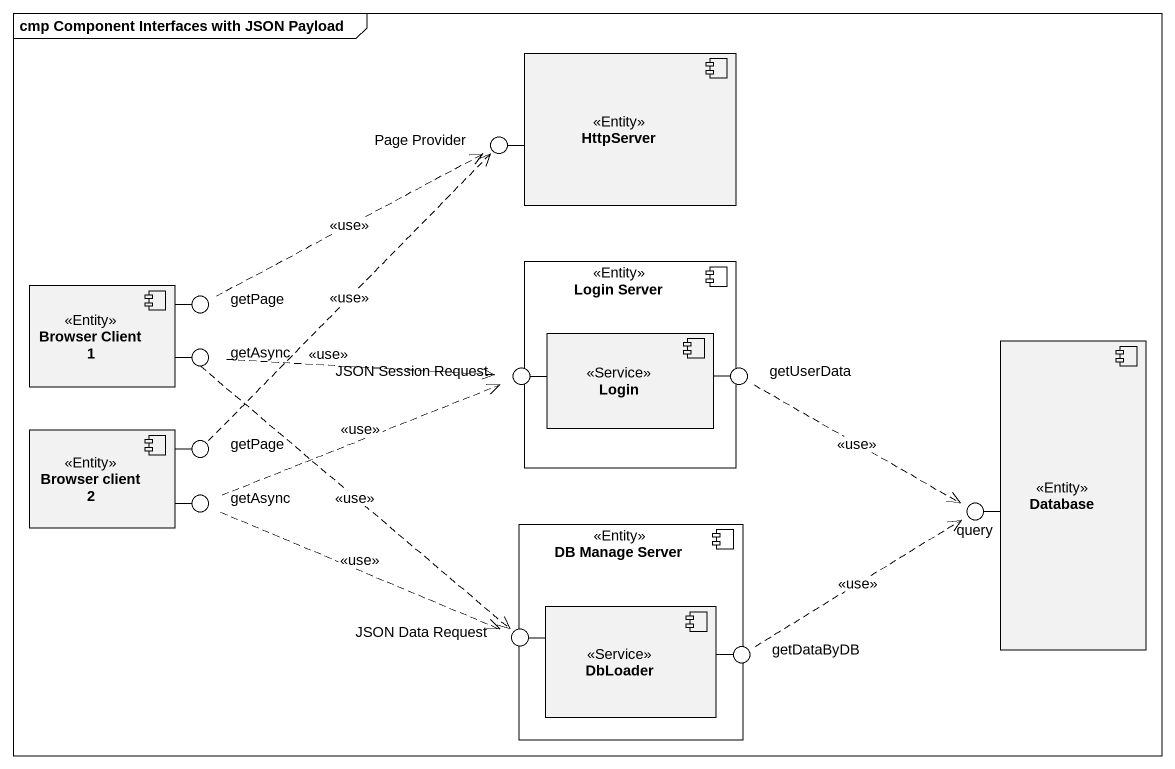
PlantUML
@startuml
mainframe cmp Component Interfaces with JSON Payload
component HttpServer <<Entity>>
() "Page Provider" as Page_Provider
component "Browser Client 1" as Browser_Client_1 <<Entity>>
() getPage
component "Login Server" as Login_Server <<Entity>> {
  component Login <<Service>>
}
() getAsync
component "Database" as Database_ <<Entity>>
() "JSON Session Request" as JSON_Session_Request
() getUserData
component "Browser client 2" as Browser_client_2 <<Entity>>
() "getPage" as getPage_2
() "getAsync" as getAsync_2
component "DB Manage Server" as DB_Manage_Server <<Entity>> {
  component DbLoader <<Service>>
}
() query
() "JSON Data Request" as JSON_Data_Request
() getDataByDB
HttpServer -left- Page_Provider
Browser_Client_1 -right- getPage
Browser_Client_1 -right- getAsync
Login -left- JSON_Session_Request
Login -right- getUserData
Browser_client_2 -right- getPage_2
Browser_client_2 -right- getAsync_2
Database_ -left- query
DbLoader -left- JSON_Data_Request
DbLoader -right- getDataByDB
getPage .right.> Page_Provider : <<use>>
getAsync .right.> JSON_Session_Request : <<use>>
getAsync ..> JSON_Data_Request : <<use>>
getUserData .right.> query : <<use>>
getPage_2 .up.> Page_Provider : <<use>>
getAsync_2 .right.> JSON_Session_Request : <<use>>
getAsync_2 .right.> JSON_Data_Request : <<use>>
getDataByDB .up.> query : <<use>>
@enduml
